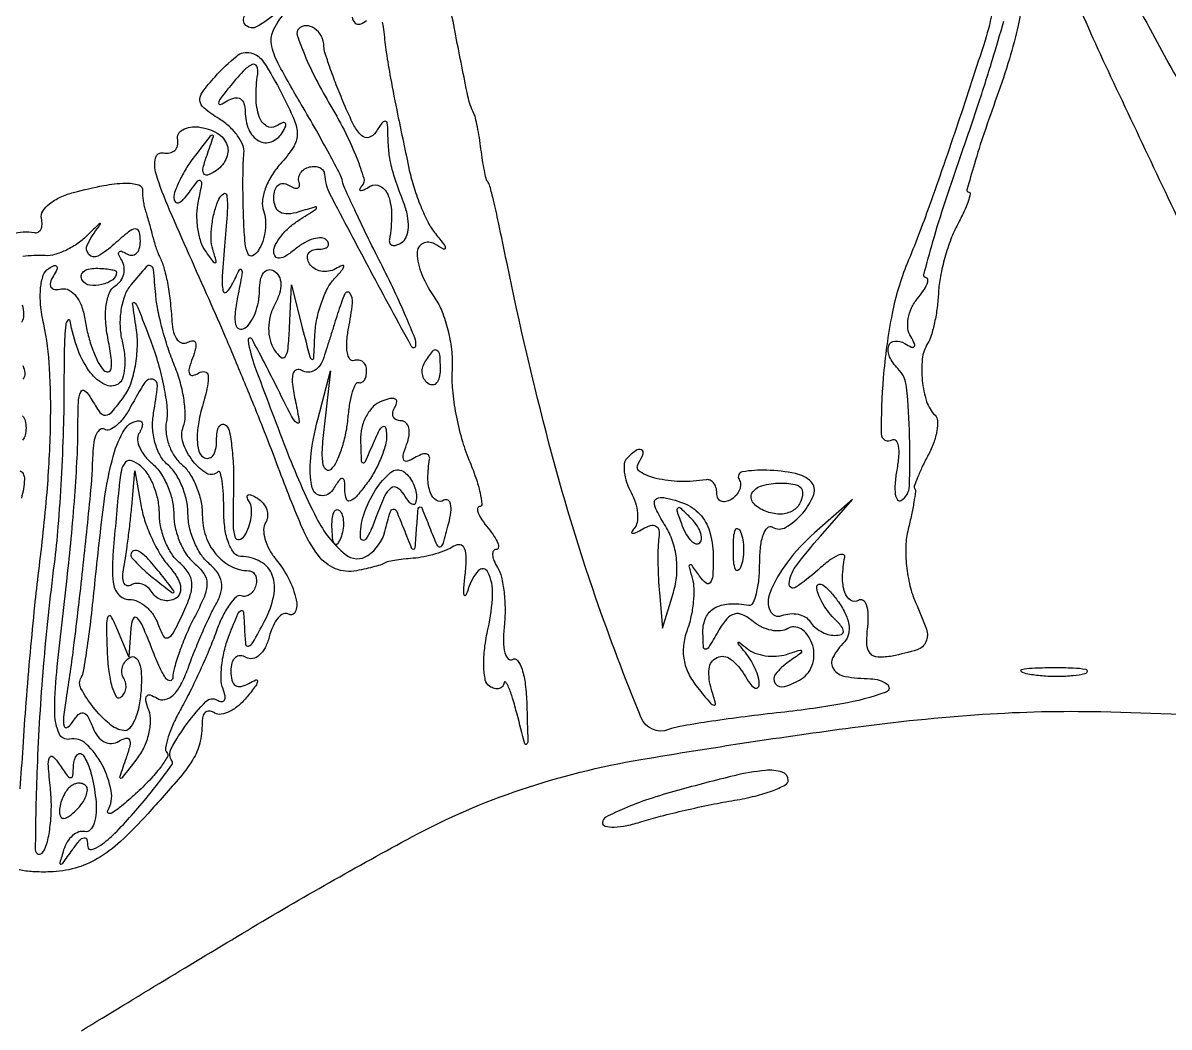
# Model space of a CAD drawing. Extents: x 0 to 848, y 0 to 1200.
# Drawn here: x 444.5 to 524.6, y 656.6 to 726.8 of the extents above; entities that cross this region are included whole.
import ezdxf

# ---------------------------------------------------------------- set-up
doc = ezdxf.new("R2010")
doc.units = 0

msp = doc.modelspace()

# ---------------------------------------------------------------- linework, layer by layer
for points in [[(514.430855, 728.551135, -0.015847), (514.0803, 726.643376, -0.020133), (513.474269, 724.305858, -0.013506), (512.603268, 721.68584, 0.005532), (511.705186, 719.121681, 0.009513), (511.021609, 716.963965, 0.003834), (510.502713, 715.160202, 0.496458), (510.624291, 715, -0.476068), (510.728644, 714.871524, -0.03068), (510.582529, 714.339062, -0.027001), (510.290009, 713.613335, -0.014469), (509.855717, 712.75, 0.034361), (509.38099, 711.704744, 0.021042), (508.960686, 710.417259, 0.021055), (508.650627, 709.10112, 0.03484), (508.514484, 707.968327, -0.020408), (508.419419, 706.923864, -0.019754), (508.238914, 705.879103, -0.020118), (508.007003, 704.973949, -0.065726), (507.754129, 704.411189, 0.112106), (507.379832, 703.319484, 0.052395), (507.376344, 701.816398, 0.052492), (507.683597, 700.355246, 0.118867), (508.269205, 699.397461, -0.187307), (508.445344, 698.997763, -0.05342), (508.402579, 698.30872, -0.045814), (508.181337, 697.478007, -0.0349), (507.795837, 696.618517, 0.011084), (507.374882, 695.788227, 0.016851), (507.049996, 695.047555, 0.011582), (506.820749, 694.431989, 0.246514), (506.848943, 694.245502, -0.193071), (506.899429, 694.049413, -0.007829), (506.791522, 693.311047, -0.012718), (506.624543, 692.424705, -0.008566), (506.391007, 691.42176, 0.053921), (506.228342, 690.251958, 0.032877), (506.277619, 688.856558, 0.032679), (506.511586, 687.463206, 0.048996), (506.910525, 686.297032, -0.021575), (507.668185, 684.423975, -0.190144), (507.637904, 683.548154, -0.217115), (507.022944, 682.994661, -0.028757), (505.282229, 682.554352, -0.053819), (504.284531, 682.471636, -0.21413), (503.7437, 682.730693, -0.171544), (503.505932, 683.357766, -0.033006), (503.559407, 684.590642, 0.033288), (503.597503, 685.480544, 0.078094), (503.478918, 686.133555, 0.169082), (503.232683, 686.444036, 0.287248), (502.912485, 686.445913, -0.290817), (502.363598, 686.452745, -0.173213), (501.95425, 686.991994, -0.083517), (501.800648, 688.084866, -0.042129), (501.955558, 689.471938, 0.421833), (501.82905, 689.655692, 0.155689), (501.48221, 689.607022, 0.052094), (500.859039, 689.222889, 0.019769), (500.073979, 688.56695, -0.037659), (498.501321, 687.345691, -0.623464), (498.062706, 687.602675, -0.143752), (498.512655, 688.799061, -0.018728), (500.25, 690.935549), (502.5, 693.5), (499.844186, 691.164169, 0.049221), (497.939009, 689.123408, 0.068581), (496.708365, 686.952656, 0.198675), (496.724919, 685.721717, 0.402754), (497.540938, 685.377336, -0.070212), (498.118412, 685.510244, -0.073862), (498.699784, 685.474482, -0.081539), (499.195845, 685.28116, -0.121314), (499.526992, 684.956326, 0.075181), (499.837482, 684.590421, 0.053194), (500.279579, 684.280921, 0.05304), (500.778759, 684.070749, 0.073262), (501.259017, 684, 0.075167), (501.717215, 684.069274, 0.342479), (501.861842, 684.275862, 0.162677), (501.726454, 684.623203, 0.022804), (501.2, 685.2, -0.036824), (500.740791, 685.732334, -0.034294), (500.3525, 686.338644, -0.036129), (500.083728, 686.926517, -0.089385), (500, 687.39113, -0.346024), (500.140663, 687.570049, -0.208914), (500.42085, 687.520908, -0.064711), (500.880898, 687.121654, -0.022746), (501.432679, 686.44113, -0.042563), (501.967642, 685.57004, -0.073739), (502.233068, 684.764942, -0.096719), (502.218248, 684.078604, -0.141374), (501.932679, 683.55, 0.070629), (501.119548, 682.446806, 0.284239), (501.167359, 681.647152, 0.199469), (501.987024, 681.129332, 0.039673), (503.75, 680.969591, -0.152683), (504.9184, 680.590053, -0.604299), (504.843601, 680.032936, -0.045036), (501.758398, 679.211629, -0.015522), (497.182477, 678.570879, 0.004913), (494.672481, 678.273558, 0.006194), (492.356124, 677.946854, 0.005004), (490.423417, 677.629968, 0.048509), (489.623754, 677.409115, -0.407605), (487.707787, 678.236581, -0.013821), (484.520626, 686.668604, -0.019618), (481.25308, 697.440688, -0.013083), (478.324071, 710, 0.001241), (477.726452, 712.867982, 0.006601), (477.37518, 714.430612, 0.008099), (477.123798, 715.412975, 0.10329), (476.951511, 715.75, -0.112929), (476.861072, 715.935558, -0.007641), (476.735756, 716.514063, -0.010651), (476.610443, 717.215692, -0.007771), (476.5, 718, 0.008416), (476.385956, 718.802383, 0.009845), (476.25, 719.559375, 0.008916), (476.111465, 720.193072, 0.057711), (476, 720.5, -0.065207), (475.582545, 721.705301, -0.00309), (474.742004, 725.916457, -0.003978), (473.976198, 730.057262, -0.043896)], [(521.436294, 730, 0.008228), (523.320525, 726.380562, 0.003466), (525.9661, 721.576426, 0.003428)], [(527.013574, 709.5, -0.001259), (520.575443, 723.06353, -0.010777), (517.840324, 729.202991, -0.017731)], [(469.584747, 726.868047, -0.050364), (469.708055, 726.194603, 0.017088), (469.871844, 724.771931, 0.008296), (470.17321, 722.966389, 0.005416), (470.666226, 720.441159, 0.001543), (471.486277, 716.531061, 0.024462), (471.815707, 715.286352, 0.020451), (472.282577, 714.001549, 0.020938), (472.807662, 712.860576, 0.051706), (473.309258, 712.089103, -0.005799), (473.928782, 711.304267, -0.186755), (473.996609, 711.074771, -0.538687), (473.880139, 711.01104, -0.01336), (473.25, 711.367059, 0.254681), (472.42918, 711.401746, 0.291819), (472.026998, 710.740444, 0.098464), (472.359549, 709.237519, 0.045143), (473.333613, 707.472506, -0.060085), (473.831434, 706.503257, -0.031816), (474.219399, 705.207155, -0.031144), (474.451652, 703.812062, -0.041749), (474.476321, 702.530576, 0.041034), (474.500793, 701.157393, 0.021687), (474.744141, 699.469751, 0.021433), (475.144968, 697.753486, 0.030881), (475.656128, 696.280576, -0.015559), (476.136547, 695.022067, -0.028304), (476.437408, 693.963669, -0.031517), (476.560707, 693.186549, -0.442122), (476.390975, 693, 0.39688), (476.256007, 692.872838, 0.111768), (476.307582, 692.559375, 0.053035), (476.566294, 692.076265, 0.02378), (477, 691.5, -0.025522), (477.430608, 690.923686, -0.057901), (477.679024, 690.440625, -0.12588), (477.713001, 690.129767, -0.37333), (477.563428, 690, 0.261004), (477.372164, 689.89286, 0.156775), (477.308971, 689.632989, 0.082306), (477.406158, 689.23012, 0.038173), (477.654137, 688.750601, -0.082142), (477.931251, 688.075792, -0.027889), (478.111251, 687.027055, -0.026861), (478.184031, 685.825647, -0.027834), (478.125943, 684.637685, 0.027258), (478.072814, 683.576183, 0.06101), (478.174418, 682.77639, 0.129217), (478.403572, 682.362103, 0.354333), (478.712754, 682.322472, -0.395853), (479.059523, 682.252078, -0.077682), (479.370409, 681.627129, -0.046276), (479.602191, 680.560995, -0.023224), (479.70576, 679.185388, -0.000798), (479.776098, 676.5917, -0.20484), (479.693474, 676.383976, -0.57816), (479.57747, 676.41487, -0.001351), (479.024111, 678.5, 0.009592), (478.712977, 679.599005, 0.024243), (478.433197, 680.381101, 0.068124), (478.234457, 680.72181, 0.659565), (478.118315, 680.690983, -0.136891), (478.00162, 680.427769, -0.160039), (477.771587, 680.282261, -0.127276), (477.455467, 680.284337, -0.073587), (477.10411, 680.435657, -0.210365), (476.803654, 680.872447, -0.040584), (476.699, 681.849243, -0.036528), (476.758461, 683.102378, -0.025352), (477, 684.5, 0.044096), (477.315158, 686.84331, 0.128528), (476.977418, 688.427117, 0.529923), (476.314972, 688.514024, 0.10777), (475.611598, 687.262243, -0.039154), (475.431105, 686.804363, -0.707081), (475.324279, 686.816582, -0.077329), (475.293649, 687.243444, -0.008567), (475.391459, 688.219738, 0.023454), (475.473535, 689.388911, 0.099077), (475.352284, 690.077405, 0.263967), (475.047987, 690.324892, 0.185574), (474.605543, 690.235051, -0.047247), (474.057503, 689.954674, -0.022713), (473.310691, 689.696334, -0.022288), (472.500992, 689.495566, -0.029627), (471.75, 689.390313, 0.009537), (471.061497, 689.321871, 0.012781), (470.440625, 689.232023, 0.009956), (469.93068, 689.13438, 0.117871), (469.75, 689.048489, -0.095548), (469.571503, 688.953762, -0.008191), (469.072208, 688.809647, -0.010584), (468.465442, 688.658942, -0.008009), (467.793688, 688.518385, -0.144018), (466.316804, 688.660338, -0.137916), (465.122771, 689.579394, -0.061004), (463.930074, 691.668096, -0.010019), (462.215177, 696, 0.005563), (461.236752, 698.537372, 0.002988), (459.976211, 701.646875, 0.002974), (458.652755, 704.80295, 0.004658), (457.473057, 707.5, -0.002441), (454.712486, 713.735808, -0.027378), (453.764973, 716.275092, -0.130552), (453.717969, 717.373612, -0.407652), (454.278343, 717.740552, 0.093952), (454.727683, 717.737378, 0.140971), (455.07681, 717.910521, 0.1482), (455.269456, 718.234796, 0.107628), (455.281012, 718.656965, -0.337368), (455.631535, 719.357937, -0.143974), (456.728999, 719.546741, -0.101213), (458.042703, 719.115249, -0.184541), (458.748577, 718.254268, -0.113945), (458.792913, 717.788187, -0.077783), (458.64153, 717.275901, -0.071873), (458.323397, 716.796709, -0.072035), (457.882848, 716.427596, -0.061131), (457.355107, 716.184627, -0.37544), (457.101956, 716.29434, -0.176177), (457.063167, 716.702488, -0.020954), (457.332515, 717.585955, 0.002735), (457.778767, 718.878843, 0.523888), (457.708173, 718.974003, 0.22188), (457.537175, 718.887291, 0.001529), (456.502454, 717.55887, 0.024273), (455.928526, 716.737974, 0.025357), (455.445844, 715.876904, 0.026095), (455.107661, 715.094609, 0.092844), (455.015313, 714.55887, 0.187011), (455.119955, 714.300052, 0.310002), (455.340861, 714.251668, 0.110004), (455.687726, 714.491385, 0.031684), (456.102059, 715, -0.011162), (456.686251, 715.780427, -0.457713), (456.873618, 715.789314, -0.241373), (456.948269, 715.53546, -0.006498), (456.709314, 714.360698, 0.049476), (456.603349, 713.441665, 0.040007), (456.666944, 712.450111, 0.041458), (456.877845, 711.536582, 0.077759), (457.2169, 710.860698, 0.004789), (457.763913, 710.110058, 0.308033), (457.909378, 710.059606, 0.416523), (457.973683, 710.172522, 0.005861), (457.732718, 711, -0.070013), (457.620333, 711.717874, -0.034021), (457.669169, 712.646875, -0.032914), (457.853406, 713.62413, -0.0406), (458.156645, 714.5, -0.143567), (458.480523, 714.884803, -0.551557), (458.708896, 714.782241, -0.050774), (458.75087, 713.710843, -0.007122), (458.581301, 711.5, 0.00626), (458.394749, 709.121551, 0.057555), (458.445616, 708.0891, 0.58386), (458.694041, 707.998517, 0.105164), (459.078409, 708.5, -0.006738), (459.603336, 709.56519, -0.62208), (459.738575, 709.563358, -0.157826), (459.778369, 709.261757, -0.002918), (459.475286, 707.666211, 0.02078), (459.292121, 706.470488, 0.082219), (459.331853, 705.730189, 0.248077), (459.576612, 705.441963, 0.237841), (459.959918, 705.475228, 0.110647), (460.358815, 705.865112, 0.050416), (460.694476, 706.51671, 0.046504), (460.922946, 707.30531, 0.047299), (461, 708.118034, -0.049602), (461.071865, 708.840672, -0.107918), (461.294544, 709.348496, -0.184065), (461.623435, 709.563265, -0.194397), (462.002704, 709.498329, -0.133567), (462.358961, 709.117183, -0.114642), (462.499318, 708.584876, -0.085764), (462.403769, 707.914554, -0.044705), (462.07248, 707.13543, 0.059142), (461.754235, 706.322768, 0.062445), (461.642833, 705.473148, 0.065387), (461.745206, 704.658025, 0.077295), (462.054463, 703.946118, 0.075458), (462.491182, 703.442855, 0.447363), (462.796362, 703.484578, 0.125098), (463.001534, 704.056036, 0.012822), (463.103002, 705.5), (463.23663, 708.5), (464, 705.5, 0.001565), (464.517493, 703.492588, 0.214043), (464.670062, 703.302816, 0.541463), (464.794442, 703.374132, 0.002823), (464.881685, 705.05, -0.040315), (465.018908, 706.125106, -0.032552), (465.332433, 707.246532, -0.033621), (465.761897, 708.24856, -0.069121), (466.25, 708.946704, 0.008848), (466.795337, 709.555491, 0.15422), (466.899272, 709.796764, 0.573995), (466.799249, 709.869595, 0.024704), (466.319098, 709.630393, -0.086136), (465.820559, 709.454185, -0.090436), (465.300578, 709.460679, -0.095748), (464.840103, 709.646621, -0.111085), (464.510081, 709.983688, -0.097971), (464.364967, 710.371266, -0.175383), (464.426519, 710.701458, -0.170148), (464.687759, 710.92248, -0.091536), (465.10765, 711, 0.052353), (465.533965, 711.044761, 0.157415), (465.784554, 711.188735, 0.258825), (465.833853, 711.398804, 0.128035), (465.690833, 711.642501, 0.193391), (465.332735, 711.795311, 0.075397), (464.789343, 711.724689, 0.059862), (464.154824, 711.45692, 0.043481), (463.524166, 711.020056, -0.029591), (462.871624, 710.54071, -0.112714), (462.399988, 710.368595, -0.263673), (462.118641, 710.484303, -0.167801), (462, 710.827865, -0.122736), (462.122334, 711.318718, -0.046011), (462.514063, 711.916024, -0.042102), (463.080412, 712.516005, -0.039685), (463.75, 713.025815, 0.001298), (464.934464, 713.791741, 0.253795), (465, 713.912537, 0.503132), (464.925853, 713.967569, 0.001911), (463.75, 713.60689, -0.059587), (462.994501, 713.467525, -0.14485), (462.447345, 713.592362, -0.173174), (462.11651, 713.972752, -0.093493), (462, 714.590402, -0.069841), (462.075513, 715.128374, -0.14459), (462.301028, 715.483246, -0.189927), (462.635412, 715.602329, -0.130817), (463.024777, 715.484687, 0.04471), (463.401024, 715.296297, 0.157329), (463.667809, 715.279533, 0.29506), (463.794047, 715.41569, 0.124519), (463.774777, 715.67567, -0.120498), (463.74739, 716.009266, -0.109397), (463.874466, 716.331291, -0.099659), (464.13895, 716.592074, -0.083873), (464.5, 716.75, -0.071796), (464.885777, 716.789343, -0.101235), (465.220256, 716.70625, -0.123149), (465.450814, 716.51583, -0.143958), (465.547681, 716.25, 0.10419), (465.935748, 714.853902, 0.003158), (468.756204, 709.502702, 0.002698), (471.625474, 704.210104, 0.751595), (471.951901, 704.283244, 0.111001), (471.869694, 704.793411, 0.006152), (471.247558, 706.293399, 0.009262), (470.445932, 708.069386, 0.006627), (469.486596, 710.026451, -0.003324), (468.512158, 711.981537, -0.004577), (467.66452, 713.751734, -0.002958), (466.975906, 715.247276, -0.054379), (466.813244, 715.743208, 0.067269), (466.639575, 716.2301, 0.003864), (465.898095, 717.638201, 0.005835), (464.98017, 719.302266, 0.00425), (463.922453, 721.13152, -0.009332), (462.310878, 723.985173, -0.082801), (461.844138, 725.346917, -0.162123), (462.008606, 726.389434, -0.064004), (462.845805, 727.598182, 0.000995)], [(462.25, 727.561675, -0.042765), (460.819527, 726.565333, -0.328673), (460.054878, 726.651487, -0.372907), (459.976888, 727.360034, -0.045321)], [(512.284312, 727.780757, -0.040012), (511.767399, 725.587149, -0.003062), (509.870317, 719.814747, -0.004575), (507.865957, 714.016022, -0.012775), (506.319845, 710, 0.05062), (505.268963, 706.502577, 0.02657), (504.645307, 701.999204, 0.024259), (504.50475, 698.093916, 0.583179), (505.275701, 697.670393, -0.378766), (505.532884, 697.626097, -0.132064), (505.696854, 697.252406, -0.057828), (505.722583, 696.524958, -0.024808), (505.596605, 695.559705, 0.024314), (505.469575, 694.593831, 0.056362), (505.491804, 693.864191, 0.127634), (505.650315, 693.486074, 0.386), (505.902017, 693.439443, 0.250216), (506.472663, 694.420435, 0.015455), (506.492124, 697.905428, 0.017709), (506.281762, 701.364616, 0.174038), (505.668338, 702.664996, -0.085967), (505.093771, 703.48031, -0.180654), (505.02899, 704.241319, -0.319332), (505.449495, 704.581414, -0.155089), (506.154508, 704.404508, 0.028921), (506.620997, 704.152234, 0.337512), (506.811042, 704.193355, 0.297903), (506.837514, 704.399638, 0.025541), (506.568419, 704.889296, -0.113004), (506.375249, 705.455989, -0.069601), (506.400378, 706.163363, -0.064165), (506.629629, 706.897596, -0.065576), (507.036355, 707.543805, 0.022879), (507.458954, 708.103213, 0.050561), (507.7153, 708.572243, 0.104383), (507.774493, 708.878148, 0.40928), (507.650568, 709, -0.492657), (507.486636, 709.213292, -0.004128), (508.124775, 711.532742, -0.009891), (508.974934, 714.315346, -0.005751), (510.099469, 717.622101, 0.004914), (511.275141, 721.060326, 0.006232), (512.290036, 724.259595, 0.004986), (513.079091, 726.955352, 0.049939)], [(467.489168, 727.215157, 0.169396), (467.702917, 726.817608, 0.272539), (468.042226, 726.74539, 0.092835), (468.5, 727, -0.088121)], [(443.710972, 712.054811, -0.14157), (445.25, 712.161482, 0.171741), (445.514004, 712.195485, 0.161094), (445.70625, 712.388618, 0.11036), (445.790818, 712.728563, 0.059068), (445.75, 713.161475, -0.199052), (445.840155, 713.654235, -0.079706), (446.307813, 714.173659, -0.062021), (447.06145, 714.640746, -0.043869), (448, 714.976202, -0.015672), (450.104075, 715.456101, -0.042703), (451.621452, 715.619925, -0.076993), (452.549436, 715.497198, -0.363041), (452.826023, 715.083333, 0.041048), (452.819017, 714.80651, 0.019465), (452.85313, 714.451042, 0.019144), (452.91795, 714.079842, 0.025673), (453.006579, 713.75, -0.006628), (453.117616, 713.391783, -0.003126), (453.251933, 712.926562, -0.003097), (453.386522, 712.437645, -0.004363), (453.5, 712, 0.010232), (453.614051, 711.580476, 0.008962), (453.75, 711.146875, 0.009044), (453.886909, 710.759641, 0.026436), (454, 710.5, -0.045586), (454.308023, 709.711785, -0.022956), (454.557409, 708.672587, -0.019624), (454.748266, 707.412986, -0.012626), (454.875, 705.940983, 0.04895), (454.994112, 705.195577, 0.10015), (455.253667, 704.66627, 0.167034), (455.603852, 704.434712, 0.204481), (455.988546, 704.492921, -0.128996), (456.327332, 704.596607, -0.342795), (456.520447, 704.458724, -0.134966), (456.529329, 704.054003, -0.030019), (456.318607, 703.387893, 0.026201), (456.083226, 702.663114, 0.169159), (456.11106, 702.285205, 0.365839), (456.334455, 702.17433, 0.078371), (456.765789, 702.35525, -0.194365), (457.18263, 702.426645, -0.323632), (457.409798, 702.173057, -0.081991), (457.365275, 701.420649, -0.014146), (457.009401, 700.032779, 0.027939), (456.72499, 698.781144, 0.046417), (456.644185, 697.702978, 0.059006), (456.755946, 696.885271, 0.19323), (457.073673, 696.454468, 0.177538), (457.424349, 696.382593, 0.188383), (457.727891, 696.557058, 0.116153), (457.933302, 696.987257, 0.053601), (458, 697.60765, -0.036849), (458.045628, 698.225931, -0.103268), (458.195061, 698.631353, -0.24037), (458.414401, 698.762851, -0.216718), (458.664037, 698.669297, -0.153954), (458.915888, 698.185404, -0.017564), (459.088887, 696.951111, -0.019901), (459.186891, 695.429784, -0.014962), (459.177857, 693.75263, 0.010694), (459.151363, 691.849753, 0.065308), (459.286209, 690.878071, 0.389763), (459.573063, 690.69856, 0.208412), (459.947837, 690.952254, 0.053734), (460.256068, 691.578435, 0.053296), (460.424847, 692.257633, 0.058245), (460.437869, 692.88617, 0.114986), (460.279508, 693.356763, -0.06401), (460.137253, 693.670474, -0.392043), (460.207791, 693.816733, -0.203602), (460.44163, 693.81029, -0.031089), (460.861803, 693.58541, -0.081849), (461.263434, 693.235344, -0.092154), (461.51174, 692.788043, -0.10067), (461.569949, 692.314508, -0.119368), (461.430222, 691.887097, 0.141128), (461.293796, 691.400164, 0.064787), (461.384377, 690.741319, 0.056616), (461.670471, 690.023222, 0.050162), (462.120079, 689.355313, -0.055018), (463.029031, 687.97639, -0.060831), (463.578527, 686.477375, -0.157923), (463.50841, 685.638697, -0.460954), (463.025905, 685.48399, 0.250809), (462.678737, 685.505574, 0.110734), (462.301447, 685.218783, 0.071122), (461.948189, 684.65315, 0.040142), (461.680998, 683.888137, -0.054839), (461.393504, 683.136553, -0.09298), (460.98161, 682.606206, -0.133763), (460.516884, 682.37649, -0.188876), (460.067308, 682.458401, 0.133341), (459.661266, 682.578887, 0.19103), (459.312989, 682.450106, 0.142733), (459.078279, 682.072014, 0.068106), (459, 681.5, 0.061593), (459.07909, 680.860399, 0.181527), (459.327104, 680.501895, 0.208263), (459.722427, 680.423489, 0.081714), (460.25, 680.632941, -0.035256), (460.747152, 680.885796, -0.576573), (460.867349, 680.795177, -0.131458), (460.737621, 680.472868, -0.00934), (460.136693, 679.702969, -0.045407), (459.549576, 679.100128, -0.060421), (458.913392, 678.676776, -0.074798), (458.326485, 678.484137, -0.182333), (457.886693, 678.570027, 0.096707), (457.548493, 678.69762, 0.174428), (457.260466, 678.645971, 0.171182), (457.067758, 678.421269, 0.09272), (457, 678.059017, -0.049914), (456.854323, 676.603369, -0.082311), (456.415506, 675.45065, -0.045227), (455.44764, 674.09028, -0.006484), (453.188069, 671.52305, -0.02219), (451.283569, 669.59435, -0.052718), (449.670883, 668.388613, -0.066813), (448.09878, 667.717939, -0.060588), (446.351664, 667.456073, -0.020463), (445.137778, 667.472062, -0.041294), (444.190624, 667.602286, -0.068298)], [(444.247215, 673.27823, 0.00499), (444.458335, 676.147216, -0.003592), (444.68348, 679.328231, -0.002736), (444.974145, 682.80887, -0.002766), (445.282528, 686.068705, -0.006486), (445.558007, 688.5, 0.010335), (446.135909, 693.97689, 0.016126), (446.383418, 698.713203, 0.018829), (446.313244, 702.679055, 0.038714), (445.902496, 705.755326, -0.028508), (445.691425, 707.122961, -0.046804), (445.688401, 708.293371, -0.059131), (445.876452, 709.179644, -0.174236), (446.258618, 709.659835, -0.04186), (446.645524, 709.856323, -0.368367), (446.814186, 709.800495, -0.251618), (446.825613, 709.582045, -0.028215), (446.580179, 709.129732, 0.063528), (446.370983, 708.669575, 0.219292), (446.413014, 708.35288, 0.236192), (446.675361, 708.194472, 0.07201), (447.151929, 708.225223, -0.185858), (447.681192, 708.140184, -0.101172), (448.179409, 707.695671, -0.075416), (448.57768, 706.949165, -0.049328), (448.810935, 706, 0.027654), (449.016884, 704.971834, 0.025928), (449.338451, 703.949805, 0.026855), (449.719425, 703.074147, 0.075923), (450.103426, 702.53125, 0.253061), (450.417918, 702.431236, 0.319299), (450.623674, 702.645625, 0.070174), (450.628642, 703.39856, 0.01597), (450.418006, 704.65997, -0.031915), (450.24269, 705.964537, -0.050139), (450.277058, 707.094111, -0.062908), (450.503437, 707.958088, -0.160177), (450.915568, 708.447818, 0.09614), (451.290788, 708.794069, 0.097217), (451.507435, 709.254237, 0.098597), (451.532391, 709.756642, 0.102014), (451.361803, 710.223607, -0.035685), (451.160207, 710.608734, -0.255214), (451.178215, 710.810838, -0.347491), (451.341029, 710.863583, -0.049538), (451.678825, 710.698497, 0.129298), (452.054213, 710.583853, 0.189616), (452.376488, 710.696242, 0.145677), (452.593792, 711.034411, 0.070574), (452.666667, 711.548145, 0.060238), (452.584179, 712.230339, 0.375902), (452.318708, 712.416282, 0.145255), (451.841804, 712.216557, 0.012618), (450.833333, 711.349169, -0.05296), (449.699012, 710.522566, -0.356381), (449.059819, 710.626228, -0.306739), (448.96805, 711.327787, -0.048142), (449.75, 712.571155, 0.05274), (449.875987, 712.775623, 0.785388), (449.839063, 712.805857, 0.032769), (449.54252, 712.550483, 0.005192), (449, 712.006391, -0.046482), (448.315261, 711.424554, -0.039899), (447.5, 710.945039, -0.041797), (446.682766, 710.629588, -0.084669), (446, 710.550101, 0.043097), (444.438619, 710.498397, 0.199191)], [(444.387816, 707.122484, -0.089995), (444.501798, 706.422295, -0.127394), (444.350736, 705.879757, -0.123686)], [(444.436756, 702.864527, -0.122336), (444.580795, 702.340218, -0.162543), (444.446501, 701.9024, -0.09966)], [(444.421875, 699.345951, -0.128073), (444.606168, 699.003629, -0.059847), (444.666667, 698.5, -0.059847), (444.606168, 697.996371, -0.128073), (444.421875, 697.654049, -0.191391)], [(444.226812, 695.504677, -0.238567), (444.457854, 695.328454, -0.117501), (444.554429, 694.890186, -0.043023), (444.488726, 694.254763, -0.010065), (444.345946, 693.582095, -0.016149)], [(448.541695, 656.347045, -0.002415), (460.160368, 663.372454, -0.011248), (471.701096, 669.926975, -0.042702), (479.304731, 673.219741, -0.039089), (487.677014, 675.314598, -0.008369), (502.5, 677.559465, -0.01652), (511.601083, 678.477476, -0.022365), (519.863873, 678.665647, -0.012483), (531.099704, 678.138106, -0.001897)]]:
    msp.add_lwpolyline(points, format="xyb")
for points in [[(463.744809, 726.411476, 0.28608), (463.64059, 725.962571, 0.016427), (464.164505, 724.579089, 0.020991), (464.952702, 722.891001, 0.013487), (466, 721, -0.016042), (467.040933, 719.097624, -0.024233), (467.811015, 717.373816, -0.021216), (468.292846, 715.963671, -0.260163), (468.171857, 715.428199, 0.063481), (468.013698, 715.199219, 0.545484), (468.064546, 715.110631, 0.127258), (468.29848, 715.158578, 0.01672), (468.75, 715.398692, -0.268497), (469.469484, 715.396943, -0.176136), (470.0144, 714.743456, -0.08757), (470.245735, 713.409083, -0.042266), (470.093644, 711.67567, 0.139185), (470.121137, 711.413785, 0.23954), (470.282315, 711.272596, 0.147561), (470.568314, 711.285142, 0.054235), (470.937013, 711.461072, 0.159535), (471.277187, 711.86427, 0.083511), (471.420583, 712.512268, 0.06408), (471.35658, 713.343557, 0.039645), (471.08159, 714.285402, -0.00843), (470.499071, 715.898917, -0.028045), (470.194663, 716.983922, -0.033973), (470.044212, 717.982563, -0.017342), (469.984687, 719.25, 0.029974), (469.943143, 719.824558, 0.398789), (469.792515, 719.946306, 0.22017), (469.563719, 719.817549, 0.014918), (469.133961, 719.182514, -0.17708), (468.664521, 718.821808, -0.265284), (468.171781, 718.928891, -0.092911), (467.612508, 719.660179, -0.017857), (466.910845, 721.182514, -0.006328), (466.378531, 722.501733, -0.008279), (465.92738, 723.721322, -0.006359), (465.581029, 724.749108, -0.073875), (465.511571, 725.166667, 0.113546), (465.332305, 725.888334, 0.122459), (464.858424, 726.43599, 0.15326), (464.265768, 726.625594, 0.200337)], [(462.54702, 721.909073, -0.017052), (463.435906, 720.036285, -0.107488), (463.639378, 719.005517, -0.142236), (463.36459, 718.122951, -0.037805), (462.451419, 716.946319, 0.047966), (461.842619, 716.128135, 0.049934), (461.410368, 715.219573, 0.055188), (461.20536, 714.359566, 0.123156), (461.286199, 713.696561, -0.076347), (461.423301, 713.065734, -0.047852), (461.397562, 712.309412, -0.04689), (461.225137, 711.550337, -0.061902), (460.922793, 710.909316, -0.137553), (460.522399, 710.5488, -0.415222), (460.209082, 710.655235, -0.091722), (459.999654, 711.402434, -0.013033), (459.89683, 713, -0.005175), (459.857, 714.429341, -0.005507), (459.847903, 715.829852, -0.005257), (459.866015, 717.034626, -0.025271), (459.918154, 717.718646, 0.132518), (459.842116, 718.270622, 0.056435), (459.472942, 718.925772, 0.050391), (458.895689, 719.575245, 0.046348), (458.18471, 720.11672, -0.027017), (457.123234, 720.862194, -0.204684), (456.835904, 721.387253, -0.188044), (457.004358, 721.984706, -0.02236), (457.898073, 723.06474, -0.035577), (459.407521, 724.510016, -0.238422), (460.389515, 724.734208, -0.191953), (461.292403, 724.085612, -0.022832)], [(458.872445, 722.308042, 0.00972), (458.276408, 721.543328, 0.129017), (458.143005, 721.215074, 0.575929), (458.263336, 721.12262, 0.037782), (458.75, 721.367059, -0.077111), (459.270655, 721.579298, -0.195693), (459.666829, 721.518067, -0.188616), (459.917279, 721.194096, -0.071433), (460, 720.618034, 0.099341), (460.249905, 719.372633, 0.165196), (460.951433, 718.578399, 0.22459), (461.825202, 718.510094, 0.164815), (462.58541, 719.138197, 0.02762), (462.841292, 719.608429, 0.309012), (462.80982, 719.808164, 0.323892), (462.616187, 719.845132, 0.028948), (462.154508, 719.595492, -0.293549), (461.498029, 719.606969, -0.163197), (460.988975, 720.264618, -0.081311), (460.759414, 721.578993, -0.041836), (460.881579, 723.25, 0.141576), (460.813461, 723.793505, 0.423748), (460.499712, 723.912753, 0.096359), (459.859911, 723.445742, 0.016659)], [(452.010777, 708.512986, 0.084767), (451.575244, 707.758613, 0.049701), (451.311397, 706.747052, 0.047279), (451.243079, 705.634691, 0.05324), (451.392003, 704.574271, -0.036992), (451.562005, 703.595385, -0.047376), (451.565041, 702.681115, -0.055254), (451.416397, 701.954385, -0.178117), (451.116977, 701.572296, -0.26205), (450.177363, 701.533751, -0.112783), (449.181908, 702.365754, -0.073354), (448.309089, 703.950079, -0.0457), (447.751108, 706, 0.622562), (447.592767, 706.045993, 0.162623), (447.443502, 705.709375, 0.018548), (447.346745, 704.038893, 0.005619), (447.322553, 701.5, -0.008371), (447.276234, 698.418513, -0.005818), (447.125172, 694.940625, -0.00587), (446.902071, 691.604946, -0.01205), (446.633804, 689, 0.010668), (445.874878, 681.825314, 0.011354), (445.441661, 674.772237, 0.008367), (445.315033, 668.992625, 0.748766), (445.854117, 668.831434, 0.086843), (446.163615, 669.558047, 0.028868), (446.362075, 670.702525, 0.027737), (446.4393, 672.020678, 0.028232), (446.369252, 673.331434, -0.009475), (446.229935, 674.86004, -0.108046), (446.315937, 675.456008, -0.532297), (446.56028, 675.514231, -0.062618), (446.994594, 675, 0.010528), (447.540476, 674.197493, 0.220588), (447.785972, 674.05752, 0.410203), (447.945241, 674.190199, 0.021722), (447.984687, 674.916667, -0.163484), (448.234823, 675.635406, -0.513597), (448.659437, 675.619626, -0.08368), (449.213296, 674.371846, -0.035376), (449.542518, 672.563215, -0.038442), (449.573176, 671.619915, -0.069262), (449.432891, 670.860467, -0.109671), (449.154864, 670.396047, -0.261258), (448.783599, 670.280467, 0.14115), (448.354701, 670.249895, 0.090258), (447.9211, 669.994887, 0.077253), (447.548582, 669.55702, 0.064736), (447.298869, 669, 0.004486), (447.033365, 668.087607, 0.497007), (447.09973, 668, 0.240557), (447.246839, 668.075123, 0.00274), (447.908556, 669, -0.018577), (448.419033, 669.667751, -0.172577), (448.725834, 669.851307, -0.401498), (448.919467, 669.728225, -0.057329), (448.984687, 669.215204, 0.493544), (449.24611, 669.019774, 0.086694), (449.893935, 669.331076, 0.039927), (450.881891, 670.164436, 0.017435), (452.058497, 671.413843, 0.007473), (453.214639, 672.771002, 0.012106), (454.151739, 673.962544, 0.005839), (454.892583, 674.977476, 0.327357), (454.889517, 675.198639, -0.293868), (454.823283, 676.08079, -0.034497), (455.931435, 677.826258, -0.034846), (457.251452, 679.379839, -0.351042), (458.038719, 679.47607, 0.108767), (458.352879, 679.366038, 0.311299), (458.547328, 679.468105, 0.170474), (458.592442, 679.7746, 0.04374), (458.452439, 680.263346, -0.087684), (458.317892, 680.957375, -0.033482), (458.36764, 681.944145, -0.031893), (458.566939, 683.032725, -0.033826), (458.900507, 684.065284, -0.004547), (459.489873, 685.50239, -0.19758), (459.717658, 685.728803, -0.50855), (459.8835, 685.627425, -0.010535), (459.951356, 684.5, 0.016132), (460.031157, 683.382749, 0.485634), (460.238671, 683.251764, 0.181602), (460.546287, 683.511083, 0.00552), (461.359792, 685, 0.069438), (462.000473, 686.753187, 0.142013), (461.898325, 688.201073, 0.180653), (461.084074, 689.148352, 0.12418), (459.7, 689.51096, -0.228674), (459.231987, 689.742109, -0.075668), (458.846818, 690.428475, -0.056027), (458.588423, 691.44725, -0.034522), (458.504982, 692.682609, 0.012275), (458.477766, 693.867141, 0.024977), (458.38719, 694.793535, 0.034293), (458.256434, 695.389538, 0.569799), (458.096991, 695.430325, -0.337933), (457.320313, 695.325916, -0.099953), (456.356317, 696.166956, -0.080581), (455.654376, 697.4724, -0.176537), (455.673322, 698.591074, 0.09465), (455.807538, 699.338538, 0.032774), (455.7233, 700.436181, 0.031176), (455.469036, 701.662439, 0.031489), (455.064885, 702.843355, -0.018897), (454.607565, 704.077344, -0.014218), (454.195484, 705.464895, -0.014427), (453.882409, 706.793609, -0.031852), (453.738199, 707.825394, 0.005518), (453.586461, 709.58088, 0.280723), (453.387942, 709.844958, 0.31777), (453.083422, 709.771553, 0.006545)], [(451, 709.39235, -0.242453), (450.73067, 708.869573, -0.095999), (449.973487, 708.524204, -0.093664), (449.127513, 708.482091, -0.223667), (448.613087, 708.817021, -0.158515), (448.534562, 709.139071, -0.191218), (448.669932, 709.417083, -0.126631), (449.024148, 709.605052, -0.059057), (449.543989, 709.666667, -0.017729), (450.102116, 709.64687, -0.028836), (450.572297, 709.586086, -0.02859), (450.921037, 709.499492, -0.328686)], [(466.468615, 706.5, -0.000214), (466.253607, 705.812812, -0.000122), (465.992855, 704.981382, -0.000121), (465.729771, 704.143939, -0.000201), (465.507063, 703.436618, -0.073694), (465.240146, 702.887646, -0.109041), (464.851327, 702.522586, -0.133071), (464.404439, 702.397904, -0.141194), (463.966981, 702.520407, 0.230568), (463.581232, 702.55925, 0.260084), (463.341067, 702.279295, 0.082871), (463.315462, 701.543528, 0.01982), (463.523388, 700.333789, -0.01311), (463.780164, 698.951214, -0.695281), (463.613336, 698.857216, -0.099223), (463.23701, 699.331249, -0.003264), (462.144417, 701.5, 0.009492), (460.470135, 704.722844, 0.842177), (460.200073, 704.631189, 0.04996), (460.687901, 702.768152, 0.002696), (462.843063, 697.065398, 0.024952), (465.001461, 692.187815, 0.102408), (467.000388, 689.667886, 0.334301), (468.589971, 689.587003, 0.182128), (469.780447, 691.268429, -0.005968), (470.160083, 692.652459, -0.297547), (470.364554, 692.829184, -0.338168), (470.585711, 692.703184, -0.006933), (471.097719, 691.446448, 0.002867), (471.625416, 690.120448, 0.321871), (471.776834, 690.024773, 0.373074), (471.895563, 690.140697, 0.003255), (472, 691.5, -0.003255), (472.104437, 692.859303, -0.373074), (472.223166, 692.975227, -0.321871), (472.374584, 692.879552, -0.002867), (472.902281, 691.553552, 0.007871), (473.408164, 690.318489, 0.35155), (473.637418, 690.196152, 0.283406), (473.8501, 690.389668, 0.00611), (474.238737, 691.804931, 0.030673), (474.39772, 692.612195, 0.083485), (474.378296, 693.192531, 0.217086), (474.193126, 693.44779, 0.273867), (473.906741, 693.442363, -0.285569), (473.37347, 693.443833, -0.17104), (472.965005, 693.956337, -0.084195), (472.79062, 694.996462, -0.042555), (472.906356, 696.32433, 0.189271), (472.85588, 696.57065, 0.232298), (472.656541, 696.689615, 0.115891), (472.304029, 696.63663, 0.043435), (471.854838, 696.410285, -0.054253), (471.352316, 696.170523, -0.35558), (471.107942, 696.258758, -0.204001), (471.059871, 696.60351, -0.025624), (471.298676, 697.335955, 0.053235), (471.468244, 697.97328, 0.096133), (471.447788, 698.511187, 0.14465), (471.247266, 698.863858, 0.194004), (470.909598, 699, -0.111764), (470.566366, 699.077693, -0.183695), (470.363301, 699.290385, -0.158967), (470.336454, 699.610729, -0.080646), (470.492921, 699.988546, 0.1144), (470.606889, 700.325929, 0.32948), (470.487528, 700.525685, 0.155351), (470.131719, 700.556862, 0.036408), (469.551938, 700.381557, 0.108483), (468.963775, 699.994082, 0.069163), (468.476528, 699.331451, 0.064487), (468.159376, 698.50677, 0.067886), (468.070285, 697.643011, 0.0032), (468.12708, 696.194353, 0.357281), (468.24733, 696.060489, 0.338436), (468.409749, 696.149228, 0.003056), (469, 697.5, -0.015032), (469.387098, 698.331029, -0.150299), (469.649415, 698.60463, -0.496159), (469.828524, 698.526132, -0.052787), (469.897911, 698, -0.074163), (469.810344, 697.288197, -0.030839), (469.493806, 696.370418, -0.029669), (469.027293, 695.412253, -0.033798), (468.468197, 694.55887, -0.016507), (467.760078, 693.684227, -0.133823), (467.335783, 693.399432, -0.407392), (467.082209, 693.521498, -0.084652), (466.984687, 694.05887, 0.016989), (466.951295, 694.807096, 0.356055), (466.80719, 694.957899, 0.276407), (466.590526, 694.862346, 0.01278), (466.123851, 694.166154, -0.281222), (465.316266, 693.768508, -0.3287), (464.690895, 694.323555, -0.07957), (464.584506, 696.409974, -0.036807), (465.075929, 699.088651), (465.965257, 702.5), (465.518935, 698.586307, 0.014516), (465.380574, 696.95319, 0.056774), (465.439103, 695.944082, 0.217304), (465.682251, 695.588153, 0.345019), (466.030473, 695.630473, 0.087411), (466.414109, 696.178182, 0.030093), (466.771024, 697.081017, 0.028828), (467.052375, 698.144356, 0.029621), (467.206419, 699.223415, -0.019673), (467.328652, 700.221054, -0.034342), (467.518405, 701.031788, -0.040871), (467.740389, 701.587131, -0.373717), (467.962252, 701.679249, 0.195276), (468.166435, 701.692324, 0.136115), (468.342037, 701.846404, 0.092286), (468.460667, 702.130179, 0.053028), (468.5, 702.5, 0.09221), (468.433165, 702.859326, 0.131268), (468.243112, 703.120621, 0.140251), (467.958674, 703.241625, 0.111784), (467.625489, 703.208496, -0.332198), (467.333243, 703.305248, -0.110086), (467.150581, 703.749189, -0.060374), (467.112475, 704.503808, -0.029693), (467.236817, 705.458496, 0.017096), (467.515177, 707.243532, 0.191287), (467.335553, 707.92561, 0.577732), (466.985056, 707.886017, 0.026941)], [(454.490725, 698.951838, 0.077321), (454.462506, 698.16653, 0.05652), (454.662905, 697.315778, 0.056505), (455.04881, 696.531259, 0.077161), (455.569836, 695.942041, -0.078515), (456.117815, 695.318973, -0.044351), (456.579889, 694.422701, -0.042935), (456.89444, 693.411396, -0.053985), (457, 692.436572, 0.081488), (457.243963, 690.949589, 0.091966), (457.948061, 689.68683, 0.099803), (459.00221, 688.834758, 0.115617), (460.25, 688.515313, -0.145571), (460.515609, 688.43037, -0.129355), (460.70625, 688.210748, -0.104772), (460.789425, 687.883389, -0.071373), (460.75, 687.5, -0.07818), (460.596263, 687.137409, -0.096625), (460.346672, 686.869338, -0.109735), (460.041654, 686.736828, -0.128955), (459.728033, 686.757322, 0.277264), (459.365656, 686.676596, 0.049567), (458.893522, 686.129093, 0.041147), (458.404567, 685.295182, 0.026256), (457.971183, 684.257322, -0.01352), (457.488315, 683.01276, -0.007839), (456.844737, 681.543369, -0.007832), (456.152731, 680.089197, -0.013058), (455.5195, 678.890316, 0.020028), (454.991675, 677.856356, 0.029711), (454.62155, 676.90925, 0.029523), (454.422031, 676.14107, 0.250151), (454.522408, 675.810926, -0.342318), (454.562161, 675.496515, -0.028514), (454.073554, 674.768142, -0.028655), (453.319655, 673.882433, -0.017378), (452.334807, 672.92061, -0.010837), (451.354796, 672.066012, -0.036773), (450.66591, 671.572171, -0.257383), (450.435814, 671.561898, -0.43279), (450.384994, 671.729333, 0.178047), (450.625269, 673.130622, 0.0767), (449.991522, 674.947085, 0.080992), (448.884151, 676.4025, 0.242864), (447.720143, 676.740048, -0.352737), (446.982133, 677.127992, -0.098442), (446.686826, 678.497648, -0.02978), (446.813921, 681.421714, -0.003385), (447.538796, 688, 0.005941), (447.829888, 690.771756, 0.004941), (448.075234, 693.725509, 0.00499), (448.246197, 696.435166, 0.013455), (448.296576, 698.363435, -0.008589), (448.328068, 700.284739, -0.093543), (448.496308, 701.036704, -0.514998), (448.792793, 701.100827, -0.080785), (449.235504, 700.543661, 0.025074), (449.834787, 699.588515, 0.260741), (450.237189, 699.394037, 0.206426), (450.677893, 699.616274, 0.016008), (451.511471, 700.680226, 0.074963), (451.99114, 701.59505, 0.038924), (452.317731, 702.845528, 0.037513), (452.458778, 704.214519, 0.045688), (452.376866, 705.5, -0.004815), (452.128315, 707.19832, -0.691203), (452.255852, 707.267479, -0.122568), (452.495951, 706.926984, -0.001836), (453.375021, 704.637352, -0.021123), (453.910609, 703.024781, -0.021167), (454.307796, 701.37389, -0.02156), (454.530297, 699.908252, -0.074588)], [(472.542705, 703.069098, 0.090093), (472.387618, 702.673795, 0.095385), (472.385962, 702.257398, 0.099739), (472.536973, 701.88478, 0.108766), (472.817021, 701.613087, 0.158515), (473.139071, 701.534562, 0.191218), (473.417083, 701.669932, 0.126631), (473.605052, 702.024148, 0.059057), (473.666667, 702.543989, 0.019984), (473.623697, 703.618676, 0.269722), (473.40792, 703.929499, 0.350126), (473.086603, 703.852054, 0.02679)], [(451.98501, 699.971992, -0.036505), (451.514629, 699.228965, -0.056929), (450.998215, 698.67584, -0.076942), (450.516587, 698.378964, -0.242699), (450.149827, 698.407402, 0.298977), (449.860374, 698.399451, 0.130632), (449.600708, 698.092727, 0.069655), (449.412246, 697.491215, 0.033535), (449.333435, 696.68541, -0.016428), (449.151687, 693.818126, -0.003125), (448.617022, 688.615308, -0.003496), (448.000318, 683.306499, -0.009757), (447.469089, 679.594668, 0.012659), (447.292997, 678.311204, 0.080244), (447.32524, 677.655207, 0.48916), (447.528822, 677.556448, 0.133305), (447.843029, 677.833846, -0.036961), (448.32522, 678.459814, -0.267379), (448.672586, 678.574156, -0.226021), (448.988578, 678.334383, -0.027684), (449.353774, 677.520464, 0.072456), (449.68795, 676.924529, 0.111636), (450.140859, 676.548652, 0.132141), (450.653521, 676.440663, 0.125255), (451.162876, 676.600663, -0.072077), (451.652405, 676.813235, -0.374828), (451.896532, 676.694864, -0.16454), (451.928415, 676.275749, -0.021902), (451.667485, 675.414045, 0.002474), (451.21976, 674.119092, 0.4865), (451.285385, 674.018411, 0.253187), (451.444388, 674.087214, 0.001603), (452.428863, 675.347199, 0.05537), (452.932683, 676.170014, 0.049945), (453.264844, 677.112045, 0.053096), (453.387275, 678.026522, 0.098669), (453.261378, 678.761244, -0.029747), (453.050519, 679.426523, -0.213837), (453.107369, 679.750181, -0.33899), (453.351505, 679.831608, -0.055516), (453.831934, 679.603871, 0.196196), (454.389487, 679.510397, 0.136896), (454.957842, 679.816086, 0.081865), (455.507726, 680.551772, 0.034282), (456.002304, 681.689826, -0.009777), (456.454516, 682.887689, -0.007764), (456.988005, 684.163523, -0.00786), (457.519716, 685.3312, -0.019431), (457.955649, 686.164722, 0.061309), (458.304461, 686.993731, 0.112545), (458.3421, 687.721673, 0.11365), (458.060804, 688.389206, 0.063317), (457.455217, 689.037167, -0.075729), (456.897764, 689.663973, -0.044505), (456.42747, 690.55256, -0.043354), (456.107333, 691.547929, -0.05619), (456, 692.5, 0.055092), (455.894994, 693.450115, 0.043154), (455.581952, 694.439621, 0.044438), (455.122082, 695.319786, 0.077098), (454.576858, 695.936214, -0.095562), (454.053765, 696.573211, -0.058229), (453.690851, 697.480112, -0.054422), (453.52756, 698.521139, -0.056619), (453.596415, 699.558659, 0.01999), (453.861309, 701.446442, 0.370461), (453.541265, 701.904224, 0.325192), (452.982192, 701.6824, 0.018219)], [(452.570027, 698.113307, 0.165938), (452.471484, 697.682148, 0.078442), (452.620389, 697.124078, 0.064546), (452.981976, 696.529284, 0.050777), (453.51101, 695.990862, -0.074335), (454.081341, 695.353145, -0.044555), (454.562609, 694.455674, -0.043545), (454.890223, 693.454128, -0.057338), (455, 692.5, 0.054782), (455.104352, 691.550434, 0.043094), (455.415404, 690.562574, 0.044416), (455.872347, 689.684769, 0.077491), (456.41414, 689.071257, -0.064702), (457.101909, 688.331283, -0.15575), (457.327916, 687.627209, -0.101796), (457.144024, 686.726068, -0.019168), (456.420301, 685.198812, 0.018022), (455.875302, 684.05549, 0.016935), (455.401758, 682.852151, 0.017183), (455.055058, 681.757337, 0.054441), (454.930083, 681, -0.393532), (454.752716, 680.82932, -0.246413), (454.476073, 680.96875, -0.048379), (454.025502, 681.748319, -0.014948), (453.5, 683, 0.009778), (452.844169, 684.608507, 0.094469), (452.432512, 685.216619, 0.536743), (452.161104, 685.1622, 0.078824), (452.005793, 684.5), (451.859429, 682.5), (451.023427, 684.5, 0.033304), (450.618466, 685.312227, 0.620934), (450.398556, 685.296888, 0.102494), (450.286672, 684.700815, 0.006003), (450.343712, 682.845555, 0.020332), (450.458137, 681.476701, 0.039581), (450.679194, 680.403706, 0.060198), (450.961079, 679.741695, 0.423238), (451.266312, 679.664653, 0.111699), (451.517775, 679.911429, 0.100103), (451.651061, 680.252248, 0.094534), (451.64522, 680.635009, 0.087675), (451.5, 681, -0.112823), (451.371958, 681.375189, -0.100213), (451.411378, 681.78636, -0.094191), (451.612868, 682.170414, -0.086774), (451.946246, 682.466778, -0.30442), (452.309945, 682.453155, -0.157947), (452.589241, 682.069317, -0.069992), (452.732913, 681.261315, -0.027037), (452.712558, 680.120854, -0.032359), (452.558787, 679.002182, -0.05208), (452.269751, 678.085257, -0.070376), (451.900959, 677.483675, -0.267215), (451.503617, 677.334977, -0.138212), (450.501184, 677.805453, -0.046133), (449.368416, 678.985173, -0.044756), (448.512943, 680.28114, -0.268048), (448.536106, 681.058421, 0.098906), (448.699458, 681.497184, 0.003854), (448.96107, 683.210482, 0.006725), (449.229139, 685.255104, 0.004684), (449.479008, 687.569449, -0.007486), (450.133863, 693.332094, -0.034986), (450.790778, 696.60524, -0.070301), (451.573616, 698.414395, -0.26122), (452.618034, 699, -0.251199), (452.759918, 698.923917, -0.161496), (452.810182, 698.739534, -0.08554), (452.744813, 698.453599, -0.03956)], [(486.70185, 696.368517, 0.169583), (486.525472, 696.002852, 0.059741), (486.528945, 695.412278, 0.050905), (486.690815, 694.711311, 0.040705), (487, 694, -0.047548), (487.302662, 693.276834, -0.054204), (487.446576, 692.540626, -0.062048), (487.421468, 691.900345, -0.143781), (487.214816, 691.471158, 0.061248), (487.044304, 691.228226, 0.549159), (487.096811, 691.135392, 0.128105), (487.341146, 691.185726, 0.016459), (487.816882, 691.440027, -0.055808), (488.364615, 691.679595, -0.197828), (488.738947, 691.645889, -0.234673), (488.940101, 691.369642, -0.076346), (488.948399, 690.850352, 0.02699), (488.891557, 690.162518, 0.009251), (488.881571, 689.162291, 0.009164), (488.911273, 688.056171, 0.010468), (488.981197, 687), (489.19936, 684.5), (489.961089, 687, 0.052), (490.192937, 688.193629, 0.052014), (490.173496, 689.409306, 0.052521), (489.90484, 690.583818, 0.055187), (489.400049, 691.655845, -0.016173), (488.796295, 692.715237, -0.107718), (488.634603, 693.297103, -0.324961), (488.813708, 693.575334, -0.131034), (489.28864, 693.627725, -0.067826), (490.850283, 693.168235, -0.115967), (491.924559, 692.347312, -0.111968), (492.543897, 691.11091, -0.060417), (492.75, 689.411475, -0.014197), (492.714239, 688.152219, -0.147735), (492.538632, 687.671336, -0.436182), (492.250261, 687.641029, -0.060445), (491.798869, 688.143237, 0.005081), (491.266614, 688.886303, 0.311678), (491.120337, 688.93719, 0.410339), (491.054081, 688.822148, 0.006126), (491.280288, 688, -0.065196), (491.390599, 687.272784, -0.029679), (491.353031, 686.310084, -0.028766), (491.192014, 685.285387, -0.035071), (490.920512, 684.353477, 0.060667), (490.670853, 683.298719, 0.072776), (490.705557, 682.280204, 0.071375), (491.032815, 681.298804, 0.055482), (491.645728, 680.353477, 0.003873), (492.559526, 679.254866, 0.185013), (492.807361, 679.118395, 0.537892), (492.912131, 679.23755, 0.009429), (492.625309, 680.217975, -0.095386), (492.461862, 681.654818, -0.271828), (493.01502, 682.450055, -0.278603), (493.963783, 682.344098, -0.097543), (494.908131, 681.271032, 0.024731), (495.308169, 680.655977, 0.087219), (495.645244, 680.328678, 0.319248), (495.856671, 680.333194, 0.229519), (495.969591, 680.55, 0.074808), (495.910563, 681.037957, 0.034303), (495.697317, 681.644063, 0.032999), (495.380488, 682.263396, 0.038996), (495, 682.8, -0.003277), (494.514873, 683.389972, -0.280677), (494.5, 683.5, -0.492084), (494.576289, 683.518936, -0.004138), (495.121855, 683.078145, 0.083658), (495.670858, 682.763136, 0.05193), (496.392433, 682.578715, 0.050394), (497.165897, 682.543299, 0.063101), (497.871855, 682.672477, -0.004148), (498.823114, 682.965402, -0.413924), (498.935104, 682.905022, -0.318335), (498.887954, 682.765078, -0.003515), (498.02896, 682.148705, 0.066979), (497.10159, 681.286265, 0.345605), (497.086927, 680.631657, 0.31637), (497.743526, 680.417799, 0.063995), (498.924678, 680.953448, 0.098996), (499.4095, 681.405944, 0.085227), (499.714735, 682.033846, 0.081791), (499.80072, 682.751662, 0.080777), (499.65278, 683.462457, 0.067877), (499.330161, 684.050276, 0.098413), (498.893038, 684.447092, 0.123276), (498.413622, 684.59308, 0.15212), (497.963258, 684.477292, -0.120327), (497.459233, 684.313573, -0.068773), (496.817037, 684.35393, -0.062306), (496.141194, 684.581308, -0.061009), (495.536917, 684.969361, 0.060189), (494.80818, 685.439026, 0.181816), (494.229652, 685.492726, 0.154823), (493.698091, 685.148738, 0.040609), (493.111131, 684.305451, -0.004948), (492.431443, 683.163252, -0.248124), (492.213857, 683.033507, -0.414181), (492.067708, 683.165376, -0.008501), (492.030409, 684.25, -0.109361), (492.231682, 685.240457, -0.157951), (492.824193, 685.900344, -0.12045), (493.831666, 686.196696, -0.050779), (495.25, 686.118421, 0.33197), (495.539728, 686.270897, 0.048934), (495.779688, 686.933372, 0.039259), (495.94596, 687.894808, 0.023196), (496, 689.059017, -0.02762), (496.062773, 690.19452, -0.057313), (496.260466, 691.058471, -0.107299), (496.550255, 691.527717, -0.352994), (496.886693, 691.570027, 0.279338), (497.841415, 691.561641, 0.082096), (499.010338, 692.545873, 0.084062), (499.783674, 693.837716, 0.297618), (499.594583, 694.73875, 0.150245), (498.501741, 695.317648, 0.038617), (496.493118, 695.542914, 0.049231), (494.791505, 695.43404, 0.53406), (494.553981, 694.912657, -0.130314), (494.658209, 694.568919, -0.100664), (494.593481, 694.181185, -0.088548), (494.368617, 693.808343, -0.074609), (494.016312, 693.510081, -0.080893), (493.627895, 693.349448, -0.159256), (493.298542, 693.377561, -0.183522), (493.079835, 693.587109, -0.111402), (493, 693.940983, 0.070581), (492.943832, 694.336897, 0.098132), (492.779688, 694.654128, 0.11953), (492.535562, 694.84349, 0.145617), (492.25, 694.881579, -0.044549), (490.446199, 694.759525, -0.05249), (488.748939, 694.975141, -0.078012), (487.638407, 695.427681, -0.417413), (487.5, 696, 0.045151), (487.841167, 696.682872, 0.396903), (487.726077, 696.96888, 0.275958), (487.346947, 696.928556, 0.035246)], [(451.155656, 694.19913, 0.004155), (450.748108, 689.603891, 0.044152), (450.763308, 687.727112, 0.155697), (451.137441, 686.855026, 0.216475), (451.899219, 686.505428, -0.107962), (452.479014, 686.376401, -0.068424), (453.063897, 686.000935, -0.063847), (453.565022, 685.447621, -0.067484), (453.899219, 684.795629, 0.037826), (454.268731, 683.955839, 0.385493), (454.597688, 683.837698, 0.175069), (454.974804, 684.180457, 0.011581), (455.640872, 685.513752, 0.029408), (456.151934, 686.788327, 0.098396), (456.264892, 687.677351, 0.131061), (456.018533, 688.395614, 0.071878), (455.390872, 689.090568, -0.078522), (454.857948, 689.696537, -0.044351), (454.408569, 690.568246, -0.042934), (454.10266, 691.551855, -0.053979), (454, 692.5, 0.050494), (453.904622, 693.442047, 0.042131), (453.620719, 694.407447, 0.04394), (453.203764, 695.253159, 0.083241), (452.708831, 695.826685, 0.082189), (452.06955, 696.200148, 0.302087), (451.63498, 696.10204, 0.146327), (451.340899, 695.525139, 0.02102)], [(454.656318, 688.849277, -0.041396), (455.203666, 688.123487, -0.089126), (455.466151, 687.47688, -0.136166), (455.433409, 686.956451, -0.172615), (455.134241, 686.582966, -0.102785), (454.705361, 686.427032, -0.098751), (454.243314, 686.451539, -0.097019), (453.8195, 686.652766, -0.095414), (453.5, 687, 0.080202), (453.192552, 687.355074, 0.0914), (452.801608, 687.576225, 0.100747), (452.389352, 687.630834, 0.12171), (452.018686, 687.511549, -0.21112), (451.731201, 687.471785, -0.229377), (451.521848, 687.659001, -0.105771), (451.440639, 688.106681, -0.03945), (451.511274, 688.745237, 0.010542), (451.655105, 689.593599, 0.004669), (451.810843, 690.718913, 0.004619), (451.953727, 691.914494, 0.006209), (452.059671, 693), (452.272364, 695.5), (452.727357, 693, 0.037816), (453.009055, 691.922103, 0.02596), (453.481674, 690.749475, 0.026248), (454.058414, 689.661705, 0.047258)], [(471.984687, 693.690983, -0.058523), (471.926785, 693.247291, -0.398702), (471.756956, 693.139549, -0.183212), (471.497853, 693.300496, -0.021959), (471.105738, 693.863153, 0.112838), (470.639035, 694.326084, 0.315769), (470.203072, 694.302037, 0.121001), (469.753611, 693.726654, 0.018313), (469.199998, 692.363153, -0.015519), (468.792393, 691.34294, -0.054008), (468.440822, 690.72755, -0.301598), (468.222457, 690.645857, -0.332225), (468.078947, 690.815741, -0.0968), (468.295855, 692.436149, -0.060624), (469.12581, 694.166784, -0.070261), (470.178822, 695.395463, -0.330146), (471.050173, 695.468991, -0.07932), (471.41248, 695.15639, -0.054226), (471.71649, 694.704553, -0.05353), (471.920161, 694.190086, -0.070832)], [(499, 694, -0.129027), (498.792066, 693.207635, -0.147192), (498.228306, 692.666156, -0.1267), (497.385215, 692.476828, -0.084009), (496.407978, 692.673686, -0.055161), (495.906747, 692.932481, -0.085591), (495.553972, 693.266165, -0.116818), (495.400898, 693.618497, -0.184773), (495.461755, 693.938118, -0.18853), (496.160226, 694.463103, -0.063677), (497.442413, 694.649902, -0.071029), (498.615553, 694.503286, -0.338241)], [(490.564293, 691.706872, 0.036269), (490.866277, 691.059266, 0.070189), (491.210949, 690.604915, 0.120343), (491.538684, 690.40751, 0.278911), (491.806872, 690.473539, 0.20742), (491.927901, 690.779789, 0.082976), (491.837219, 691.231185, 0.063152), (491.558688, 691.753423, 0.043285), (491.124088, 692.266667, 0.011214), (490.463552, 692.893514, 0.400052), (490.270328, 692.888819, 0.286372), (490.21821, 692.663782, 0.008399)], [(466.683114, 690.8125, -0.054073), (466.461564, 690.395823, -0.470617), (466.279315, 690.37858, -0.168741), (466.137993, 690.670344, -0.018894), (466.078947, 691.416667, -0.028489), (466.089945, 692.112848, -0.077125), (466.200665, 692.592839, -0.208169), (466.385309, 692.77538, -0.296942), (466.604167, 692.729167, -0.126455), (466.797407, 692.402231, -0.060344), (466.876576, 691.916927, -0.05415), (466.839148, 691.359369, -0.051402)], [(494.662281, 688.75, -0.174857), (494.474999, 688.540618, -0.447206), (494.306058, 688.601562, -0.078554), (494.189089, 689.10856, -0.017491), (494.157895, 690, -0.017491), (494.189089, 690.89144, -0.078554), (494.306058, 691.398438, -0.447206), (494.474999, 691.459382, -0.174857), (494.662281, 691.25, -0.057986), (494.818615, 690.679992, -0.037979), (494.87034, 690, -0.037979), (494.818615, 689.320008, -0.057986)], [(452, 689.622445, 0.184603), (452.08115, 689.410139, 0.013803), (452.514063, 688.952641, 0.017649), (453.079598, 688.425681, 0.012436), (453.75, 687.872445, 0.001576), (454.879507, 686.99236, 0.377591), (455, 687, 0.377591), (455.00764, 687.120493, 0.001576), (454.127555, 688.25, 0.017685), (453.23668, 689.306759, 0.065617), (452.573889, 689.869516, 0.241985), (452.193395, 689.90695, 0.307699)], [(518.761659, 681.31292, -0.041951), (517.934218, 681.169017, -0.020826), (516.869594, 681.119272, -0.020511), (515.754739, 681.159391, -0.028254), (514.761659, 681.292739, -0.082665), (514.319562, 681.45659, -0.67161), (514.339362, 681.605813, -0.053901), (515.071102, 681.715166, -0.008901), (516.5, 681.747817, -0.009782), (517.938425, 681.726931, -0.038992), (518.814362, 681.62839, -0.417468), (518.916221, 681.476221, -0.285845)], [(490.25, 673.152724, 0.013329), (488.237927, 672.541933, 0.020695), (486.542188, 671.898297, 0.01605), (485.234391, 671.288603, 0.282812), (485, 670.907353, 0.346925), (485.194632, 670.660604, 0.064996), (485.807813, 670.595822, 0.04536), (486.695366, 670.698531, 0.025209), (487.75, 670.974882, -0.013756), (489.069264, 671.353054, -0.00646), (490.79375, 671.772759, -0.006395), (492.61332, 672.166352, -0.008938), (494.25, 672.468175, 0.019209), (495.687005, 672.763812, 0.02962), (496.898438, 673.139262, 0.029412), (497.79191, 673.536725, 0.280375), (498, 673.878646, 0.334658), (497.574366, 674.443348, 0.093375), (496.400521, 674.552613, 0.03689), (494.212778, 674.183508, 0.006795)], [(447.666667, 673.333333, 0.063896), (447.411277, 673.002755, 0.039129), (447.195833, 672.558958, 0.038674), (447.048893, 672.07784, 0.054831), (447, 671.633333, 0.142677), (447.093678, 671.31173, 0.290264), (447.322581, 671.204271, 0.131573), (447.693024, 671.355562, 0.034019), (448.183333, 671.783333, 0.041736), (448.5985, 672.274266, 0.061283), (448.867292, 672.770833, 0.080535), (448.959631, 673.197768, 0.212536), (448.85, 673.483333, 0.128169), (448.601612, 673.629018, 0.100736), (448.289271, 673.652396, 0.089268), (447.96028, 673.549128, 0.075941)]]:
    msp.add_lwpolyline(points, format="xyb", close=True)

doc.saveas('drawing.dxf')
